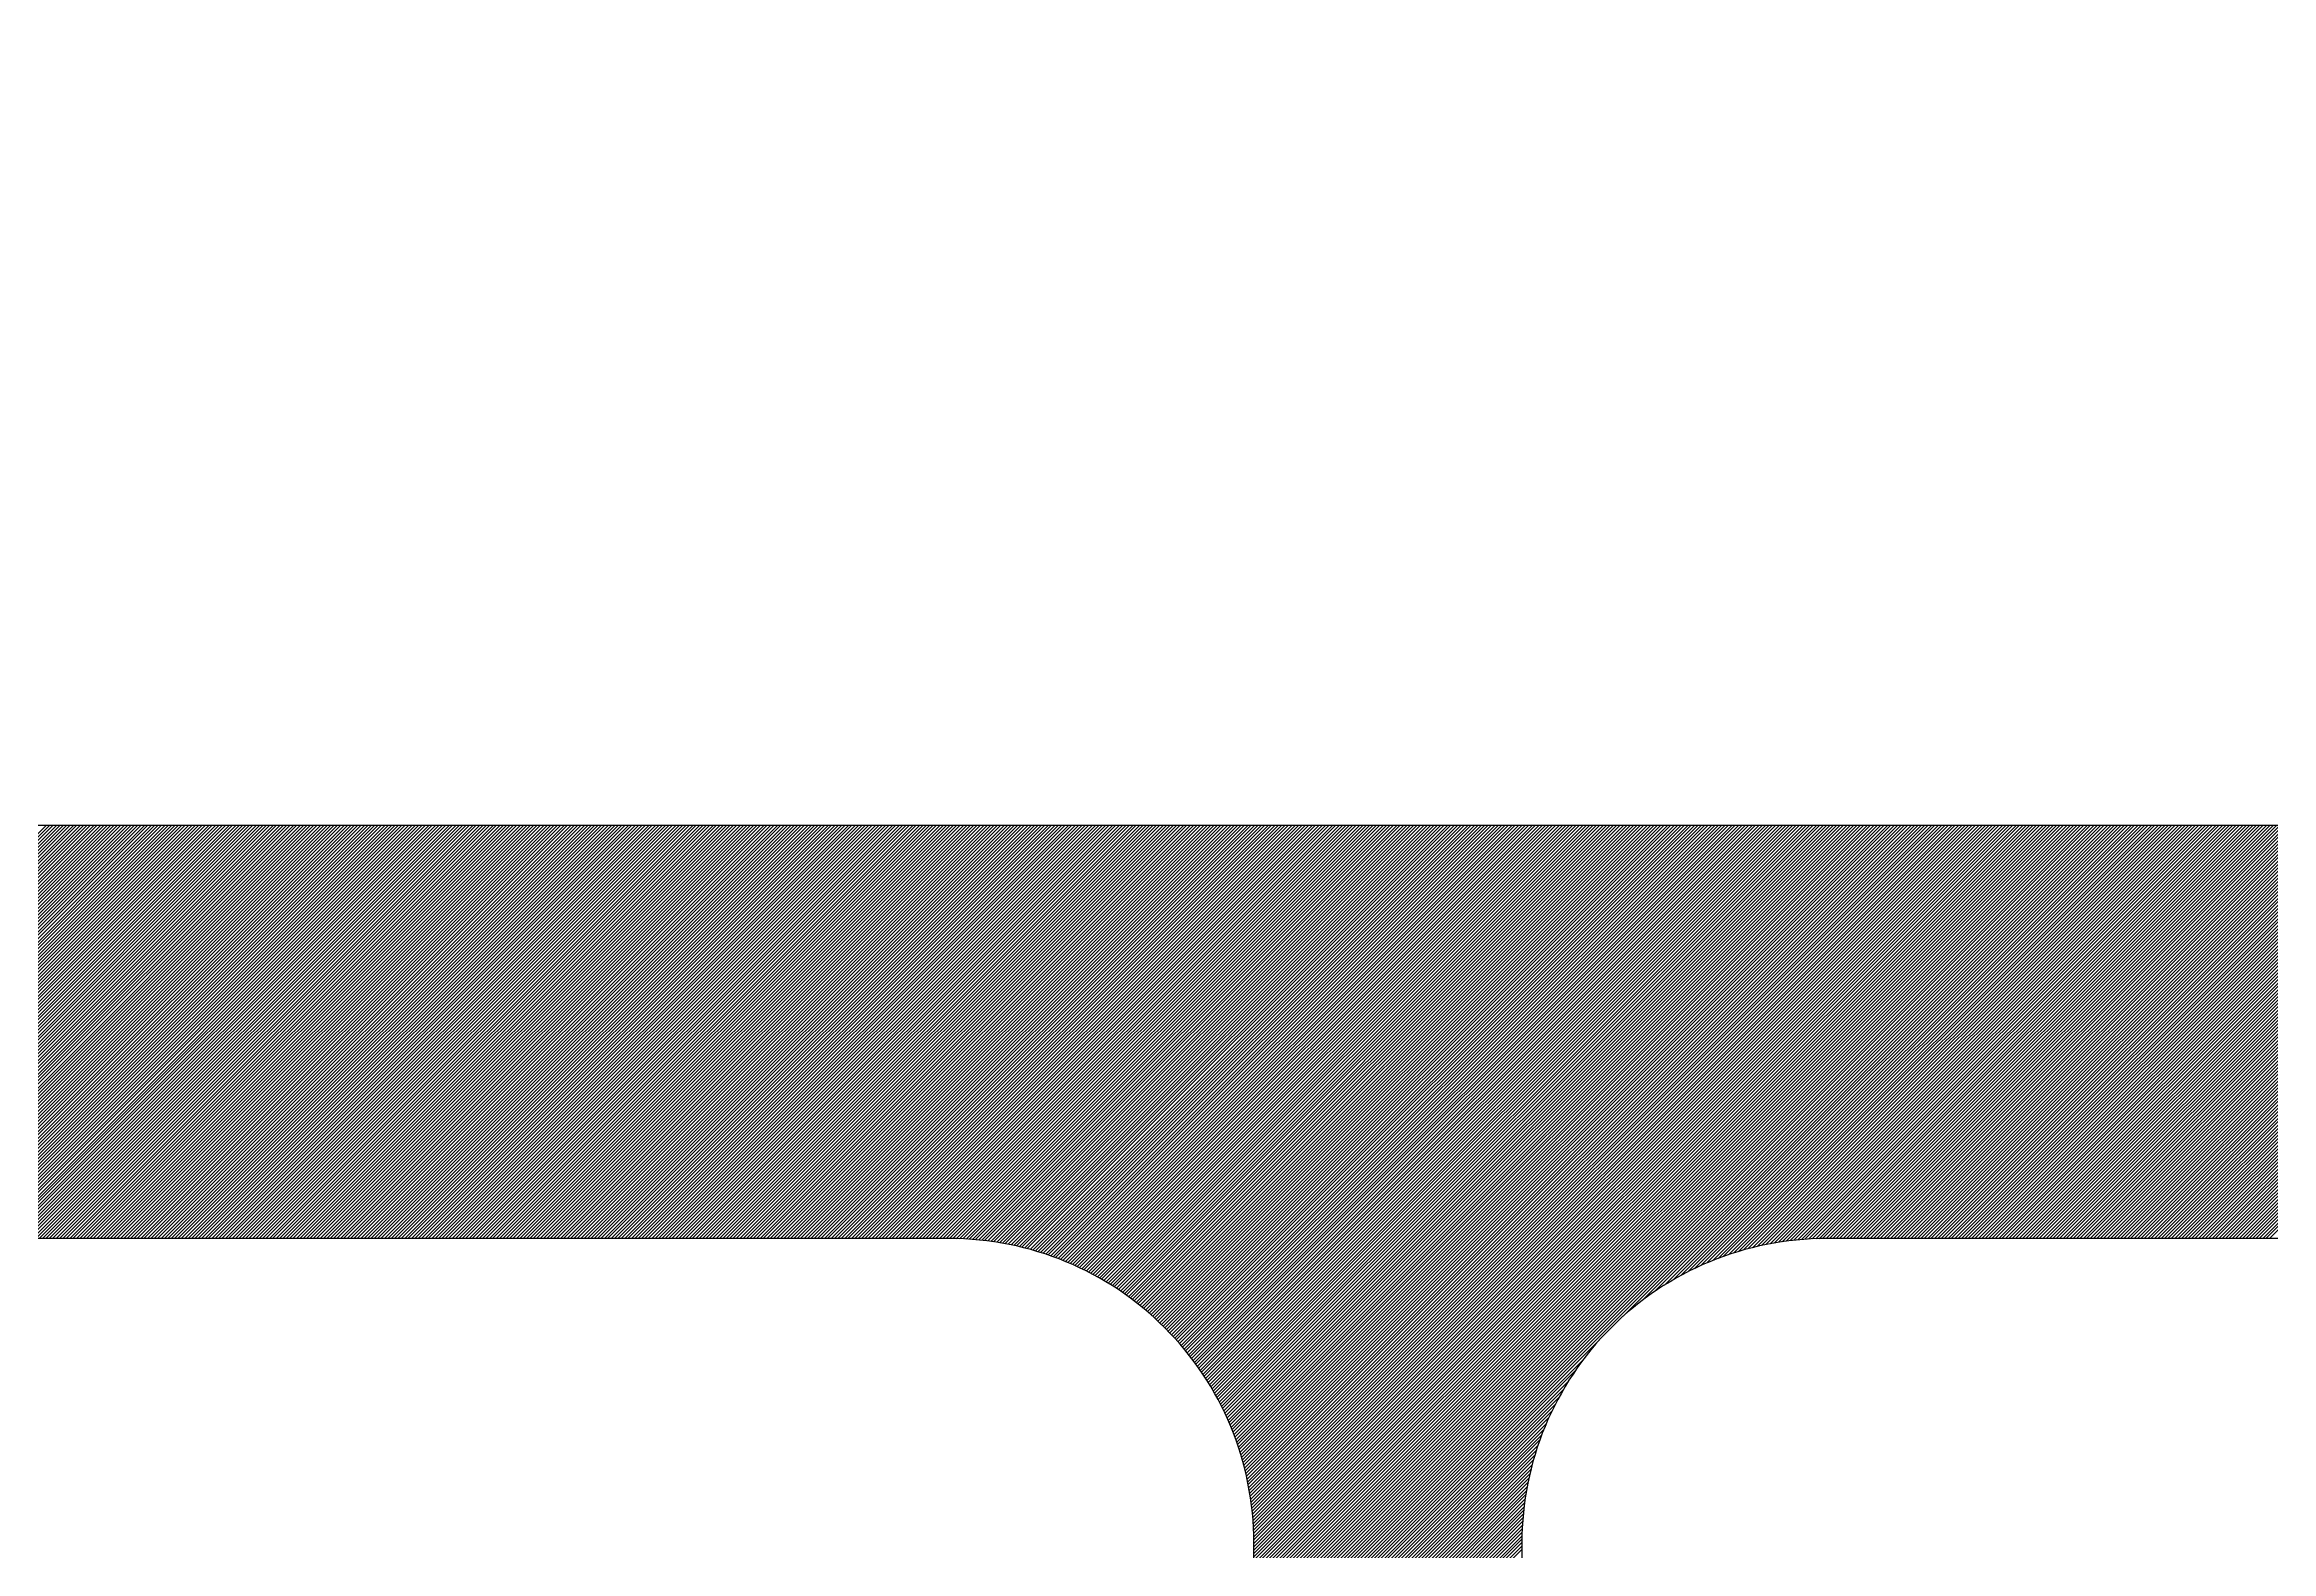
# Model space of a CAD drawing. Extents: x 7 to 3068, y 44 to 931.
# Drawn here: x 239.5 to 355.8, y 734.8 to 813.6 of the extents above; entities that cross this region are included whole.
import ezdxf

# ---------------------------------------------------------------- set-up
doc = ezdxf.new("R2010")
doc.units = 0
doc.layers.get('0').update_dxf_attribs({"linetype": 'CONTINUOUS'})
doc.layers.get('DEFPOINTS').update_dxf_attribs({"linetype": 'CONTINUOUS'})
doc.styles.get("Standard").update_dxf_attribs({"font": 'simplex.shx'})
doc.dimstyles.get("Standard").update_dxf_attribs({"dimtxt": 0.18, "dimasz": 0.18, "dimexe": 0.18, "dimexo": 0.0625, "dimgap": 0.09, "dimtad": 0, "dimtih": 1, "dimtoh": 1, "dimzin": 0, "dimcen": 0.09, "dimazin": 3, "dimtfac": 1, "dimtofl": 0, "dimtmove": 0, "dimatfit": 3})

# ---------------------------------------------------------------- blocks, each defined once
blk = doc.blocks.new('*X50')
at = {"color": 0}
for p, q in [((218.01, 751.19), (239.61, 772.79)), ((218.19, 751.19), (239.79, 772.79)), ((218.36, 751.19), (239.96, 772.79)), ((218.54, 751.19), (240.14, 772.79)), ((218.72, 751.19), (240.32, 772.79)), ((218.9, 751.19), (240.5, 772.79)), ((219.07, 751.19), (240.67, 772.79)), ((219.25, 751.19), (240.85, 772.79)), ((219.43, 751.19), (241.03, 772.79)), ((219.6, 751.19), (241.2, 772.79)), ((219.78, 751.19), (241.38, 772.79)), ((219.96, 751.19), (241.56, 772.79)), ((220.13, 751.19), (241.73, 772.79)), ((220.31, 751.19), (241.91, 772.79)), ((220.49, 751.19), (242.09, 772.79)), ((220.66, 751.19), (242.26, 772.79)), ((220.84, 751.19), (242.44, 772.79)), ((221.02, 751.19), (242.62, 772.79)), ((221.19, 751.19), (242.79, 772.79)), ((221.37, 751.19), (242.97, 772.79)), ((221.55, 751.19), (243.15, 772.79)), ((221.72, 751.19), (243.32, 772.79)), ((221.9, 751.19), (243.5, 772.79)), ((222.08, 751.19), (243.68, 772.79)), ((222.25, 751.19), (243.85, 772.79)), ((222.43, 751.19), (244.03, 772.79)), ((222.61, 751.19), (244.21, 772.79)), ((222.78, 751.19), (244.38, 772.79)), ((222.96, 751.19), (244.56, 772.79)), ((223.14, 751.19), (244.74, 772.79)), ((223.31, 751.19), (244.91, 772.79)), ((223.49, 751.19), (245.09, 772.79)), ((223.67, 751.19), (245.27, 772.79)), ((223.84, 751.19), (245.44, 772.79)), ((224.02, 751.19), (245.62, 772.79)), ((224.2, 751.19), (245.8, 772.79)), ((224.38, 751.19), (245.98, 772.79)), ((224.55, 751.19), (246.15, 772.79)), ((224.73, 751.19), (246.33, 772.79)), ((224.91, 751.19), (246.51, 772.79)), ((225.08, 751.19), (246.68, 772.79)), ((225.26, 751.19), (246.86, 772.79)), ((225.44, 751.19), (247.04, 772.79)), ((225.61, 751.19), (247.21, 772.79)), ((225.79, 751.19), (247.39, 772.79)), ((225.97, 751.19), (247.57, 772.79)), ((226.14, 751.19), (247.74, 772.79)), ((226.32, 751.19), (247.92, 772.79)), ((226.5, 751.19), (248.1, 772.79)), ((226.67, 751.19), (248.27, 772.79)), ((226.85, 751.19), (248.45, 772.79)), ((227.03, 751.19), (248.63, 772.79)), ((227.2, 751.19), (248.8, 772.79)), ((227.38, 751.19), (248.98, 772.79)), ((227.56, 751.19), (249.16, 772.79)), ((227.73, 751.19), (249.33, 772.79)), ((227.91, 751.19), (249.51, 772.79)), ((228.09, 751.19), (249.69, 772.79)), ((228.26, 751.19), (249.86, 772.79)), ((228.44, 751.19), (250.04, 772.79)), ((228.62, 751.19), (250.22, 772.79)), ((228.79, 751.19), (250.39, 772.79)), ((228.97, 751.19), (250.57, 772.79)), ((229.15, 751.19), (250.75, 772.79)), ((229.32, 751.19), (250.92, 772.79)), ((229.5, 751.19), (251.1, 772.79)), ((229.68, 751.19), (251.28, 772.79)), ((229.86, 751.19), (251.46, 772.79)), ((230.03, 751.19), (251.63, 772.79)), ((230.21, 751.19), (251.81, 772.79)), ((230.39, 751.19), (251.99, 772.79)), ((230.56, 751.19), (252.16, 772.79)), ((230.74, 751.19), (252.34, 772.79)), ((230.92, 751.19), (252.52, 772.79)), ((231.09, 751.19), (252.69, 772.79)), ((231.27, 751.19), (252.87, 772.79)), ((231.45, 751.19), (253.05, 772.79)), ((231.62, 751.19), (253.22, 772.79)), ((231.8, 751.19), (253.4, 772.79)), ((231.98, 751.19), (253.58, 772.79)), ((232.15, 751.19), (253.75, 772.79)), ((232.33, 751.19), (253.93, 772.79)), ((232.51, 751.19), (254.11, 772.79)), ((232.68, 751.19), (254.28, 772.79)), ((232.86, 751.19), (254.46, 772.79)), ((233.04, 751.19), (254.64, 772.79)), ((233.21, 751.19), (254.81, 772.79)), ((233.39, 751.19), (254.99, 772.79)), ((233.57, 751.19), (255.17, 772.79)), ((233.74, 751.19), (255.34, 772.79)), ((233.92, 751.19), (255.52, 772.79)), ((234.1, 751.19), (255.7, 772.79)), ((234.27, 751.19), (255.87, 772.79)), ((234.45, 751.19), (256.05, 772.79)), ((234.63, 751.19), (256.23, 772.79)), ((234.81, 751.19), (256.41, 772.79)), ((234.98, 751.19), (256.58, 772.79)), ((235.16, 751.19), (256.76, 772.79)), ((235.34, 751.19), (256.94, 772.79)), ((235.51, 751.19), (257.11, 772.79)), ((235.69, 751.19), (257.29, 772.79)), ((235.87, 751.19), (257.47, 772.79)), ((236.04, 751.19), (257.64, 772.79)), ((236.22, 751.19), (257.82, 772.79)), ((236.4, 751.19), (258, 772.79)), ((236.57, 751.19), (258.17, 772.79)), ((236.75, 751.19), (258.35, 772.79)), ((236.93, 751.19), (258.53, 772.79)), ((237.1, 751.19), (258.7, 772.79)), ((237.28, 751.19), (258.88, 772.79)), ((237.46, 751.19), (259.06, 772.79)), ((237.63, 751.19), (259.23, 772.79)), ((237.81, 751.19), (259.41, 772.79)), ((237.99, 751.19), (259.59, 772.79)), ((238.16, 751.19), (259.76, 772.79)), ((238.34, 751.19), (259.94, 772.79)), ((238.52, 751.19), (260.12, 772.79)), ((238.69, 751.19), (260.29, 772.79)), ((238.87, 751.19), (260.47, 772.79)), ((239.05, 751.19), (260.65, 772.79)), ((239.22, 751.19), (260.82, 772.79)), ((239.4, 751.19), (261, 772.79)), ((239.58, 751.19), (261.18, 772.79)), ((239.75, 751.19), (261.35, 772.79)), ((239.93, 751.19), (261.53, 772.79)), ((240.11, 751.19), (261.71, 772.79)), ((240.29, 751.19), (261.89, 772.79)), ((240.46, 751.19), (262.06, 772.79)), ((240.64, 751.19), (262.24, 772.79)), ((240.82, 751.19), (262.42, 772.79)), ((240.99, 751.19), (262.59, 772.79)), ((241.17, 751.19), (262.77, 772.79)), ((241.35, 751.19), (262.95, 772.79)), ((241.52, 751.19), (263.12, 772.79)), ((241.7, 751.19), (263.3, 772.79)), ((241.88, 751.19), (263.48, 772.79)), ((242.05, 751.19), (263.65, 772.79)), ((242.23, 751.19), (263.83, 772.79)), ((242.41, 751.19), (264.01, 772.79)), ((242.58, 751.19), (264.18, 772.79)), ((242.76, 751.19), (264.36, 772.79)), ((242.94, 751.19), (264.54, 772.79)), ((243.11, 751.19), (264.71, 772.79)), ((243.29, 751.19), (264.89, 772.79)), ((243.47, 751.19), (265.07, 772.79)), ((243.64, 751.19), (265.24, 772.79)), ((243.82, 751.19), (265.42, 772.79)), ((244, 751.19), (265.6, 772.79)), ((244.17, 751.19), (265.77, 772.79)), ((244.35, 751.19), (265.95, 772.79)), ((244.53, 751.19), (266.13, 772.79)), ((244.7, 751.19), (266.3, 772.79)), ((244.88, 751.19), (266.48, 772.79)), ((245.06, 751.19), (266.66, 772.79)), ((245.23, 751.19), (266.83, 772.79)), ((245.41, 751.19), (267.01, 772.79)), ((245.59, 751.19), (267.19, 772.79)), ((245.77, 751.19), (267.37, 772.79)), ((245.94, 751.19), (267.54, 772.79)), ((246.12, 751.19), (267.72, 772.79)), ((246.3, 751.19), (267.9, 772.79)), ((246.47, 751.19), (268.07, 772.79)), ((246.65, 751.19), (268.25, 772.79)), ((246.83, 751.19), (268.43, 772.79)), ((247, 751.19), (268.6, 772.79)), ((247.18, 751.19), (268.78, 772.79)), ((247.36, 751.19), (268.96, 772.79)), ((247.53, 751.19), (269.13, 772.79)), ((247.71, 751.19), (269.31, 772.79)), ((247.89, 751.19), (269.49, 772.79)), ((248.06, 751.19), (269.66, 772.79)), ((248.24, 751.19), (269.84, 772.79)), ((248.42, 751.19), (270.02, 772.79)), ((248.59, 751.19), (270.19, 772.79)), ((248.77, 751.19), (270.37, 772.79)), ((248.95, 751.19), (270.55, 772.79)), ((249.12, 751.19), (270.72, 772.79)), ((249.3, 751.19), (270.9, 772.79)), ((249.48, 751.19), (271.08, 772.79)), ((249.65, 751.19), (271.25, 772.79)), ((249.83, 751.19), (271.43, 772.79)), ((250.01, 751.19), (271.61, 772.79)), ((250.18, 751.19), (271.78, 772.79)), ((250.36, 751.19), (271.96, 772.79)), ((250.54, 751.19), (272.14, 772.79)), ((250.71, 751.19), (272.31, 772.79)), ((250.89, 751.19), (272.49, 772.79)), ((251.07, 751.19), (272.67, 772.79)), ((251.25, 751.19), (272.85, 772.79)), ((251.42, 751.19), (273.02, 772.79)), ((251.6, 751.19), (273.2, 772.79)), ((251.78, 751.19), (273.38, 772.79)), ((251.95, 751.19), (273.55, 772.79)), ((252.13, 751.19), (273.73, 772.79)), ((252.31, 751.19), (273.91, 772.79)), ((252.48, 751.19), (274.08, 772.79)), ((252.66, 751.19), (274.26, 772.79)), ((252.84, 751.19), (274.44, 772.79)), ((253.01, 751.19), (274.61, 772.79)), ((253.19, 751.19), (274.79, 772.79)), ((253.37, 751.19), (274.97, 772.79)), ((253.54, 751.19), (275.14, 772.79)), ((253.72, 751.19), (275.32, 772.79)), ((253.9, 751.19), (275.5, 772.79)), ((254.07, 751.19), (275.67, 772.79)), ((254.25, 751.19), (275.85, 772.79)), ((254.43, 751.19), (276.03, 772.79)), ((254.6, 751.19), (276.2, 772.79)), ((254.78, 751.19), (276.38, 772.79)), ((254.96, 751.19), (276.56, 772.79)), ((255.13, 751.19), (276.73, 772.79)), ((255.31, 751.19), (276.91, 772.79)), ((255.49, 751.19), (277.09, 772.79)), ((255.66, 751.19), (277.26, 772.79)), ((255.84, 751.19), (277.44, 772.79)), ((256.02, 751.19), (277.62, 772.79)), ((256.2, 751.19), (277.8, 772.79)), ((256.37, 751.19), (277.97, 772.79)), ((256.55, 751.19), (278.15, 772.79)), ((256.73, 751.19), (278.33, 772.79)), ((256.9, 751.19), (278.5, 772.79)), ((257.08, 751.19), (278.68, 772.79)), ((257.26, 751.19), (278.86, 772.79)), ((257.43, 751.19), (279.03, 772.79)), ((257.61, 751.19), (279.21, 772.79)), ((257.79, 751.19), (279.39, 772.79)), ((257.96, 751.19), (279.56, 772.79)), ((258.14, 751.19), (279.74, 772.79)), ((258.32, 751.19), (279.92, 772.79)), ((258.49, 751.19), (280.09, 772.79)), ((258.67, 751.19), (280.27, 772.79)), ((258.85, 751.19), (280.45, 772.79)), ((259.02, 751.19), (280.62, 772.79)), ((259.2, 751.19), (280.8, 772.79)), ((259.38, 751.19), (280.98, 772.79)), ((259.55, 751.19), (281.15, 772.79)), ((259.73, 751.19), (281.33, 772.79)), ((259.91, 751.19), (281.51, 772.79)), ((260.08, 751.19), (281.68, 772.79)), ((260.26, 751.19), (281.86, 772.79)), ((260.44, 751.19), (282.04, 772.79)), ((260.61, 751.19), (282.21, 772.79)), ((260.79, 751.19), (282.39, 772.79)), ((260.97, 751.19), (282.57, 772.79)), ((261.14, 751.19), (282.74, 772.79)), ((261.32, 751.19), (282.92, 772.79)), ((261.5, 751.19), (283.1, 772.79)), ((261.68, 751.19), (283.28, 772.79)), ((261.85, 751.19), (283.45, 772.79)), ((262.03, 751.19), (283.63, 772.79)), ((262.21, 751.19), (283.81, 772.79)), ((262.38, 751.19), (283.98, 772.79)), ((262.56, 751.19), (284.16, 772.79)), ((262.74, 751.19), (284.34, 772.79)), ((262.91, 751.19), (284.51, 772.79)), ((263.09, 751.19), (284.69, 772.79)), ((263.27, 751.19), (284.87, 772.79)), ((263.44, 751.19), (285.04, 772.79)), ((263.62, 751.19), (285.22, 772.79)), ((263.8, 751.19), (285.4, 772.79)), ((263.97, 751.19), (285.57, 772.79)), ((264.15, 751.19), (285.75, 772.79)), ((264.33, 751.19), (285.93, 772.79)), ((264.5, 751.19), (286.1, 772.79)), ((264.68, 751.19), (286.28, 772.79)), ((264.86, 751.19), (286.46, 772.79)), ((265.03, 751.19), (286.63, 772.79)), ((265.21, 751.19), (286.81, 772.79)), ((265.39, 751.19), (286.99, 772.79)), ((265.56, 751.19), (287.16, 772.79)), ((265.74, 751.19), (287.34, 772.79)), ((265.92, 751.19), (287.52, 772.79)), ((266.09, 751.19), (287.69, 772.79)), ((266.27, 751.19), (287.87, 772.79)), ((266.45, 751.19), (288.05, 772.79)), ((266.62, 751.19), (288.22, 772.79)), ((266.8, 751.19), (288.4, 772.79)), ((266.98, 751.19), (288.58, 772.79)), ((267.16, 751.19), (288.76, 772.79)), ((267.33, 751.19), (288.93, 772.79)), ((267.51, 751.19), (289.11, 772.79)), ((267.69, 751.19), (289.29, 772.79)), ((267.86, 751.19), (289.46, 772.79)), ((268.04, 751.19), (289.64, 772.79)), ((268.22, 751.19), (289.82, 772.79)), ((268.39, 751.19), (289.99, 772.79)), ((268.57, 751.19), (290.17, 772.79)), ((268.75, 751.19), (290.35, 772.79)), ((268.92, 751.19), (290.52, 772.79)), ((269.1, 751.19), (290.7, 772.79)), ((269.28, 751.19), (290.88, 772.79)), ((269.45, 751.19), (291.05, 772.79)), ((269.63, 751.19), (291.23, 772.79)), ((269.81, 751.19), (291.41, 772.79)), ((269.98, 751.19), (291.58, 772.79)), ((270.16, 751.19), (291.76, 772.79)), ((270.34, 751.19), (291.94, 772.79)), ((270.51, 751.19), (292.11, 772.79)), ((270.69, 751.19), (292.29, 772.79)), ((270.87, 751.19), (292.47, 772.79)), ((271.04, 751.19), (292.64, 772.79)), ((271.22, 751.19), (292.82, 772.79)), ((271.4, 751.19), (293, 772.79)), ((271.57, 751.19), (293.17, 772.79)), ((271.75, 751.19), (293.35, 772.79)), ((271.93, 751.19), (293.53, 772.79)), ((272.1, 751.19), (293.7, 772.79)), ((272.28, 751.19), (293.88, 772.79)), ((272.46, 751.19), (294.06, 772.79)), ((272.64, 751.19), (294.24, 772.79)), ((272.81, 751.19), (294.41, 772.79)), ((272.99, 751.19), (294.59, 772.79)), ((273.17, 751.19), (294.77, 772.79)), ((273.34, 751.19), (294.94, 772.79)), ((273.52, 751.19), (295.12, 772.79)), ((273.7, 751.19), (295.3, 772.79)), ((273.87, 751.19), (295.47, 772.79)), ((274.05, 751.19), (295.65, 772.79)), ((274.23, 751.19), (295.83, 772.79)), ((274.4, 751.19), (296, 772.79)), ((274.58, 751.19), (296.18, 772.79)), ((274.76, 751.19), (296.36, 772.79)), ((274.93, 751.19), (296.53, 772.79)), ((275.11, 751.19), (296.71, 772.79)), ((275.29, 751.19), (296.89, 772.79)), ((275.46, 751.19), (297.06, 772.79)), ((275.64, 751.19), (297.24, 772.79)), ((275.82, 751.19), (297.42, 772.79)), ((275.99, 751.19), (297.59, 772.79)), ((276.17, 751.19), (297.77, 772.79)), ((276.35, 751.19), (297.95, 772.79)), ((276.52, 751.19), (298.12, 772.79)), ((276.7, 751.19), (298.3, 772.79)), ((276.88, 751.19), (298.48, 772.79)), ((277.05, 751.19), (298.65, 772.79)), ((277.23, 751.19), (298.83, 772.79)), ((277.41, 751.19), (299.01, 772.79)), ((277.58, 751.19), (299.18, 772.79)), ((277.76, 751.19), (299.36, 772.79)), ((277.94, 751.19), (299.54, 772.79)), ((278.12, 751.19), (299.72, 772.79)), ((278.29, 751.19), (299.89, 772.79)), ((278.47, 751.19), (300.07, 772.79)), ((278.65, 751.19), (300.25, 772.79)), ((278.82, 751.19), (300.42, 772.79)), ((279, 751.19), (300.6, 772.79)), ((279.18, 751.19), (300.78, 772.79)), ((279.35, 751.19), (300.95, 772.79)), ((279.53, 751.19), (301.13, 772.79)), ((279.71, 751.19), (301.31, 772.79)), ((279.88, 751.19), (301.48, 772.79)), ((280.06, 751.19), (301.66, 772.79)), ((280.24, 751.19), (301.84, 772.79)), ((280.41, 751.19), (302.01, 772.79)), ((280.59, 751.19), (302.19, 772.79)), ((280.77, 751.19), (302.37, 772.79)), ((280.94, 751.19), (302.54, 772.79)), ((281.12, 751.19), (302.72, 772.79)), ((281.3, 751.19), (302.9, 772.79)), ((281.47, 751.19), (303.07, 772.79)), ((281.65, 751.19), (303.25, 772.79)), ((281.83, 751.19), (303.43, 772.79)), ((282, 751.19), (303.6, 772.79)), ((282.18, 751.19), (303.78, 772.79)), ((282.36, 751.19), (303.96, 772.79)), ((282.53, 751.19), (304.13, 772.79)), ((282.71, 751.19), (304.31, 772.79)), ((282.89, 751.19), (304.49, 772.79)), ((283.07, 751.19), (304.67, 772.79)), ((283.24, 751.19), (304.84, 772.79)), ((283.42, 751.19), (305.02, 772.79)), ((283.6, 751.19), (305.2, 772.79)), ((283.77, 751.19), (305.37, 772.79)), ((283.95, 751.19), (305.55, 772.79)), ((284.13, 751.19), (305.73, 772.79)), ((284.3, 751.19), (305.9, 772.79)), ((284.48, 751.19), (306.08, 772.79)), ((284.66, 751.19), (306.26, 772.79)), ((284.83, 751.19), (306.43, 772.79)), ((285.01, 751.19), (306.61, 772.79)), ((285.19, 751.19), (306.79, 772.79)), ((285.36, 751.19), (306.96, 772.79)), ((285.54, 751.19), (307.14, 772.79)), ((285.72, 751.19), (307.32, 772.79)), ((285.89, 751.19), (307.49, 772.79)), ((286.07, 751.19), (307.67, 772.79)), ((286.25, 751.19), (307.85, 772.79)), ((286.42, 751.19), (308.02, 772.79)), ((286.6, 751.19), (308.2, 772.79)), ((286.78, 751.19), (308.38, 772.79)), ((286.95, 751.19), (308.55, 772.79)), ((287.13, 751.18), (308.73, 772.79)), ((287.3, 751.18), (308.91, 772.79)), ((287.47, 751.17), (309.08, 772.79)), ((287.64, 751.16), (309.26, 772.79)), ((287.8, 751.15), (309.44, 772.79)), ((287.97, 751.14), (309.61, 772.79)), ((288.13, 751.13), (309.79, 772.79)), ((288.3, 751.12), (309.97, 772.79)), ((288.46, 751.1), (310.15, 772.79)), ((288.61, 751.08), (310.32, 772.79)), ((288.77, 751.06), (310.5, 772.79)), ((288.93, 751.04), (310.68, 772.79)), ((289.08, 751.02), (310.85, 772.79)), ((289.24, 751), (311.03, 772.79)), ((289.39, 750.97), (311.21, 772.79)), ((289.54, 750.95), (311.38, 772.79)), ((289.69, 750.92), (311.56, 772.79)), ((289.84, 750.89), (311.74, 772.79)), ((289.99, 750.86), (311.91, 772.79)), ((290.13, 750.83), (312.09, 772.79)), ((290.28, 750.8), (312.27, 772.79)), ((290.42, 750.76), (312.44, 772.79)), ((290.56, 750.73), (312.62, 772.79)), ((290.7, 750.69), (312.8, 772.79)), ((290.84, 750.66), (312.97, 772.79)), ((290.98, 750.62), (313.15, 772.79)), ((291.12, 750.58), (313.33, 772.79)), ((291.26, 750.54), (313.5, 772.79)), ((291.39, 750.5), (313.68, 772.79)), ((291.53, 750.46), (313.86, 772.79)), ((291.66, 750.42), (314.03, 772.79)), ((291.8, 750.37), (314.21, 772.79)), ((291.93, 750.33), (314.39, 772.79)), ((292.06, 750.28), (314.56, 772.79)), ((292.19, 750.24), (314.74, 772.79)), ((292.32, 750.19), (314.92, 772.79)), ((292.45, 750.14), (315.09, 772.79)), ((292.58, 750.09), (315.27, 772.79)), ((292.7, 750.04), (315.45, 772.79)), ((292.83, 749.99), (315.63, 772.79)), ((292.95, 749.94), (315.8, 772.79)), ((293.08, 749.89), (315.98, 772.79)), ((293.2, 749.83), (316.16, 772.79)), ((293.32, 749.78), (316.33, 772.79)), ((293.44, 749.72), (316.51, 772.79)), ((293.56, 749.67), (316.69, 772.79)), ((293.68, 749.61), (316.86, 772.79)), ((293.8, 749.55), (317.04, 772.79)), ((293.92, 749.49), (317.22, 772.79)), ((294.04, 749.43), (317.39, 772.79)), ((294.15, 749.37), (317.57, 772.79)), ((294.27, 749.31), (317.75, 772.79)), ((294.38, 749.25), (317.92, 772.79)), ((294.5, 749.19), (318.1, 772.79)), ((294.61, 749.12), (318.28, 772.79)), ((294.72, 749.06), (318.45, 772.79)), ((294.84, 748.99), (318.63, 772.79)), ((294.95, 748.93), (318.81, 772.79)), ((295.06, 748.86), (318.98, 772.79)), ((295.17, 748.79), (319.16, 772.79)), ((295.27, 748.72), (319.34, 772.79)), ((295.38, 748.66), (319.51, 772.79)), ((295.49, 748.59), (319.69, 772.79)), ((295.6, 748.52), (319.87, 772.79)), ((295.7, 748.44), (320.04, 772.79)), ((295.81, 748.37), (320.22, 772.79)), ((295.91, 748.3), (320.4, 772.79)), ((296.01, 748.23), (320.57, 772.79)), ((296.12, 748.15), (320.75, 772.79)), ((296.22, 748.08), (320.93, 772.79)), ((296.32, 748), (321.11, 772.79)), ((296.42, 747.93), (321.28, 772.79)), ((296.52, 747.85), (321.46, 772.79)), ((296.62, 747.77), (321.64, 772.79)), ((296.72, 747.69), (321.81, 772.79)), ((296.82, 747.61), (321.99, 772.79)), ((296.91, 747.54), (322.17, 772.79)), ((297.01, 747.45), (322.34, 772.79)), ((297.11, 747.37), (322.52, 772.79)), ((297.2, 747.29), (322.7, 772.79)), ((297.29, 747.21), (322.87, 772.79)), ((297.39, 747.13), (323.05, 772.79)), ((297.48, 747.04), (323.23, 772.79)), ((297.57, 746.96), (323.4, 772.79)), ((297.66, 746.87), (323.58, 772.79)), ((297.76, 746.79), (323.76, 772.79)), ((297.85, 746.7), (323.93, 772.79)), ((297.93, 746.61), (324.11, 772.79)), ((298.02, 746.52), (324.29, 772.79)), ((298.11, 746.44), (324.46, 772.79)), ((298.2, 746.35), (324.64, 772.79)), ((298.29, 746.26), (324.82, 772.79)), ((298.37, 746.16), (324.99, 772.79)), ((298.46, 746.07), (325.17, 772.79)), ((298.54, 745.98), (325.35, 772.79)), ((298.62, 745.89), (325.52, 772.79)), ((298.71, 745.79), (325.7, 772.79)), ((298.79, 745.7), (325.88, 772.79)), ((298.87, 745.6), (326.06, 772.79)), ((298.95, 745.51), (326.23, 772.79)), ((299.03, 745.41), (326.41, 772.79)), ((299.11, 745.32), (326.59, 772.79)), ((299.19, 745.22), (326.76, 772.79)), ((299.27, 745.12), (326.94, 772.79)), ((299.35, 745.02), (327.12, 772.79)), ((299.42, 744.92), (327.29, 772.79)), ((299.5, 744.82), (327.47, 772.79)), ((299.58, 744.72), (327.65, 772.79)), ((299.65, 744.62), (327.82, 772.79)), ((299.72, 744.51), (328, 772.79)), ((299.8, 744.41), (328.18, 772.79)), ((299.87, 744.3), (328.35, 772.79)), ((299.94, 744.2), (328.53, 772.79)), ((300.01, 744.09), (328.71, 772.79)), ((300.08, 743.99), (328.88, 772.79)), ((300.15, 743.88), (329.06, 772.79)), ((300.22, 743.77), (329.24, 772.79)), ((300.29, 743.66), (329.41, 772.79)), ((300.36, 743.55), (329.59, 772.79)), ((300.42, 743.44), (329.77, 772.79)), ((300.49, 743.33), (329.94, 772.79)), ((300.55, 743.22), (330.12, 772.79)), ((300.62, 743.11), (330.3, 772.79)), ((300.68, 742.99), (330.47, 772.79)), ((300.74, 742.88), (330.65, 772.79)), ((300.81, 742.77), (330.83, 772.79)), ((300.87, 742.65), (331, 772.79)), ((300.93, 742.53), (331.18, 772.79)), ((300.99, 742.42), (331.36, 772.79)), ((301.04, 742.3), (331.54, 772.79)), ((301.1, 742.18), (331.71, 772.79)), ((301.16, 742.06), (331.89, 772.79)), ((301.22, 741.94), (332.07, 772.79)), ((301.27, 741.82), (332.24, 772.79)), ((301.33, 741.69), (332.42, 772.79)), ((301.38, 741.57), (332.6, 772.79)), ((301.43, 741.45), (332.77, 772.79)), ((301.48, 741.32), (332.95, 772.79)), ((301.53, 741.2), (333.13, 772.79)), ((301.58, 741.07), (333.3, 772.79)), ((301.63, 740.94), (333.48, 772.79)), ((301.68, 740.81), (333.66, 772.79)), ((301.73, 740.68), (333.83, 772.79)), ((301.78, 740.55), (334.01, 772.79)), ((301.82, 740.42), (334.19, 772.79)), ((301.87, 740.29), (334.36, 772.79)), ((301.91, 740.16), (334.54, 772.79)), ((301.95, 740.02), (334.72, 772.79)), ((301.99, 739.89), (334.89, 772.79)), ((302.03, 739.75), (335.07, 772.79)), ((302.07, 739.61), (335.25, 772.79)), ((302.11, 739.48), (335.42, 772.79)), ((302.15, 739.34), (335.6, 772.79)), ((302.19, 739.2), (335.78, 772.79)), ((302.22, 739.05), (335.95, 772.79)), ((302.25, 738.91), (336.13, 772.79)), ((302.29, 738.77), (336.31, 772.79)), ((302.32, 738.62), (336.48, 772.79)), ((302.35, 738.48), (336.66, 772.79)), ((302.38, 738.33), (336.84, 772.79)), ((302.41, 738.18), (337.02, 772.79)), ((302.43, 738.03), (337.19, 772.79)), ((302.46, 737.88), (337.37, 772.79)), ((302.48, 737.73), (337.55, 772.79)), ((302.51, 737.57), (337.72, 772.79)), ((302.53, 737.42), (337.9, 772.79)), ((302.55, 737.26), (338.08, 772.79)), ((302.57, 737.1), (338.25, 772.79)), ((302.59, 736.95), (338.43, 772.79)), ((302.6, 736.78), (338.61, 772.79)), ((302.62, 736.62), (338.78, 772.79)), ((302.63, 736.46), (338.96, 772.79)), ((302.64, 736.29), (339.14, 772.79)), ((302.65, 736.13), (339.31, 772.79)), ((302.66, 735.96), (339.49, 772.79)), ((302.67, 728.02), (347.45, 772.79)), ((302.67, 728.19), (347.27, 772.79)), ((302.67, 728.37), (347.09, 772.79)), ((302.67, 728.55), (346.91, 772.79)), ((302.67, 728.72), (346.74, 772.79)), ((302.67, 728.9), (346.56, 772.79)), ((302.67, 729.08), (346.38, 772.79)), ((302.67, 729.25), (346.21, 772.79)), ((302.67, 729.43), (346.03, 772.79)), ((302.67, 729.61), (345.85, 772.79)), ((302.67, 729.78), (345.68, 772.79)), ((302.67, 729.96), (345.5, 772.79)), ((302.67, 730.14), (345.32, 772.79)), ((302.67, 730.31), (345.15, 772.79)), ((302.67, 730.49), (344.97, 772.79)), ((302.67, 730.67), (344.79, 772.79)), ((302.67, 730.84), (344.62, 772.79)), ((302.67, 731.02), (344.44, 772.79)), ((302.67, 731.2), (344.26, 772.79)), ((302.67, 731.38), (344.09, 772.79)), ((302.67, 731.55), (343.91, 772.79)), ((302.67, 731.73), (343.73, 772.79)), ((302.67, 731.91), (343.56, 772.79)), ((302.67, 732.08), (343.38, 772.79)), ((302.67, 732.26), (343.2, 772.79)), ((302.67, 732.44), (343.03, 772.79)), ((302.67, 732.61), (342.85, 772.79)), ((302.67, 732.79), (342.67, 772.79)), ((302.67, 732.97), (342.5, 772.79)), ((302.67, 733.14), (342.32, 772.79)), ((302.67, 733.32), (342.14, 772.79)), ((302.67, 733.5), (341.96, 772.79)), ((302.67, 733.67), (341.79, 772.79)), ((302.67, 733.85), (341.61, 772.79)), ((302.67, 734.03), (341.43, 772.79)), ((302.67, 734.2), (341.26, 772.79)), ((302.67, 734.38), (341.08, 772.79)), ((302.67, 734.56), (340.9, 772.79)), ((302.67, 734.73), (340.73, 772.79)), ((302.67, 734.91), (340.55, 772.79)), ((302.67, 735.09), (340.37, 772.79)), ((302.67, 735.26), (340.2, 772.79)), ((302.67, 735.44), (340.02, 772.79)), ((302.67, 735.61), (339.84, 772.79)), ((302.67, 735.79), (339.67, 772.79)), ((321.97, 747.14), (347.62, 772.79)), ((322.97, 747.96), (347.8, 772.79)), ((323.6, 748.42), (347.98, 772.79)), ((324.12, 748.75), (348.15, 772.79)), ((324.56, 749.02), (348.33, 772.79)), ((324.97, 749.25), (348.51, 772.79)), ((325.34, 749.45), (348.68, 772.79)), ((325.69, 749.62), (348.86, 772.79)), ((326.02, 749.78), (349.04, 772.79)), ((326.34, 749.92), (349.21, 772.79)), ((326.64, 750.04), (349.39, 772.79)), ((326.93, 750.15), (349.57, 772.79)), ((327.21, 750.26), (349.74, 772.79)), ((327.48, 750.35), (349.92, 772.79)), ((327.75, 750.44), (350.1, 772.79)), ((328, 750.52), (350.27, 772.79)), ((328.25, 750.59), (350.45, 772.79)), ((328.5, 750.66), (350.63, 772.79)), ((328.73, 750.72), (350.8, 772.79)), ((328.97, 750.77), (350.98, 772.79)), ((329.19, 750.82), (351.16, 772.79)), ((329.42, 750.87), (351.33, 772.79)), ((329.64, 750.91), (351.51, 772.79)), ((329.85, 750.95), (351.69, 772.79)), ((330.07, 750.99), (351.86, 772.79)), ((330.27, 751.02), (352.04, 772.79)), ((330.48, 751.05), (352.22, 772.79)), ((330.68, 751.08), (352.39, 772.79)), ((330.88, 751.1), (352.57, 772.79)), ((331.08, 751.12), (352.75, 772.79)), ((331.27, 751.13), (352.93, 772.79)), ((331.46, 751.15), (353.1, 772.79)), ((331.65, 751.16), (353.28, 772.79)), ((331.84, 751.17), (353.46, 772.79)), ((332.02, 751.18), (353.63, 772.79)), ((332.2, 751.18), (353.81, 772.79)), ((332.38, 751.19), (353.99, 772.79)), ((332.56, 751.19), (354.16, 772.79)), ((332.74, 751.19), (354.34, 772.79)), ((332.92, 751.19), (354.52, 772.79)), ((333.09, 751.19), (354.69, 772.79)), ((333.27, 751.19), (354.87, 772.79)), ((333.45, 751.19), (355.05, 772.79)), ((333.62, 751.19), (355.22, 772.79)), ((333.8, 751.19), (355.4, 772.79)), ((333.98, 751.19), (355.58, 772.79)), ((334.15, 751.19), (355.75, 772.79)), ((334.33, 751.19), (355.93, 772.79)), ((334.51, 751.19), (356.11, 772.79)), ((334.68, 751.19), (356.28, 772.79)), ((334.86, 751.19), (356.46, 772.79)), ((335.04, 751.19), (356.64, 772.79)), ((335.21, 751.19), (356.81, 772.79)), ((335.39, 751.19), (356.99, 772.79)), ((335.57, 751.19), (357.17, 772.79)), ((335.74, 751.19), (357.34, 772.79)), ((335.92, 751.19), (357.52, 772.79)), ((336.1, 751.19), (357.7, 772.79)), ((336.27, 751.19), (357.87, 772.79)), ((336.45, 751.19), (358.05, 772.79)), ((336.63, 751.19), (358.23, 772.79)), ((336.81, 751.19), (358.41, 772.79)), ((336.98, 751.19), (358.58, 772.79)), ((337.16, 751.19), (358.76, 772.79)), ((337.34, 751.19), (358.94, 772.79)), ((337.51, 751.19), (359.11, 772.79)), ((337.69, 751.19), (359.29, 772.79)), ((337.87, 751.19), (359.47, 772.79)), ((338.04, 751.19), (359.64, 772.79)), ((338.22, 751.19), (359.82, 772.79)), ((338.4, 751.19), (360, 772.79)), ((338.57, 751.19), (360.17, 772.79)), ((338.75, 751.19), (360.35, 772.79)), ((338.93, 751.19), (360.53, 772.79)), ((339.1, 751.19), (360.7, 772.79)), ((339.28, 751.19), (360.88, 772.79)), ((339.46, 751.19), (361.06, 772.79)), ((339.63, 751.19), (361.23, 772.79)), ((339.81, 751.19), (361.41, 772.79)), ((339.99, 751.19), (361.59, 772.79)), ((340.16, 751.19), (361.76, 772.79)), ((340.34, 751.19), (361.94, 772.79)), ((340.52, 751.19), (362.12, 772.79)), ((340.69, 751.19), (362.29, 772.79)), ((340.87, 751.19), (362.47, 772.79)), ((341.05, 751.19), (362.65, 772.79)), ((341.22, 751.19), (362.82, 772.79)), ((341.4, 751.19), (363, 772.79)), ((341.58, 751.19), (363.18, 772.79)), ((341.75, 751.19), (363.35, 772.79)), ((341.93, 751.19), (363.53, 772.79)), ((342.11, 751.19), (363.71, 772.79)), ((342.29, 751.19), (363.89, 772.79)), ((342.46, 751.19), (364.06, 772.79)), ((342.64, 751.19), (364.24, 772.79)), ((342.82, 751.19), (364.42, 772.79)), ((342.99, 751.19), (364.59, 772.79)), ((343.17, 751.19), (364.77, 772.79)), ((343.35, 751.19), (364.95, 772.79)), ((343.52, 751.19), (365.12, 772.79)), ((343.7, 751.19), (365.3, 772.79)), ((343.88, 751.19), (365.48, 772.79)), ((344.05, 751.19), (365.65, 772.79)), ((344.23, 751.19), (365.83, 772.79)), ((344.41, 751.19), (366.01, 772.79)), ((344.58, 751.19), (366.18, 772.79)), ((344.76, 751.19), (366.36, 772.79)), ((344.94, 751.19), (366.54, 772.79)), ((345.11, 751.19), (366.71, 772.79)), ((345.29, 751.19), (366.89, 772.79)), ((345.47, 751.19), (367.07, 772.79)), ((345.64, 751.19), (367.24, 772.79)), ((345.82, 751.19), (367.42, 772.79)), ((346, 751.19), (367.6, 772.79)), ((346.17, 751.19), (367.77, 772.79)), ((346.35, 751.19), (367.95, 772.79)), ((346.53, 751.19), (368.13, 772.79)), ((346.7, 751.19), (368.3, 772.79)), ((346.88, 751.19), (368.48, 772.79)), ((347.06, 751.19), (368.66, 772.79)), ((347.24, 751.19), (368.84, 772.79)), ((347.41, 751.19), (369.01, 772.79)), ((347.59, 751.19), (369.19, 772.79)), ((347.77, 751.19), (369.37, 772.79)), ((347.94, 751.19), (369.54, 772.79)), ((348.12, 751.19), (369.72, 772.79)), ((348.3, 751.19), (369.9, 772.79)), ((348.47, 751.19), (370.07, 772.79)), ((348.65, 751.19), (370.25, 772.79)), ((348.83, 751.19), (370.43, 772.79)), ((349, 751.19), (370.6, 772.79)), ((349.18, 751.19), (370.78, 772.79)), ((349.36, 751.19), (370.96, 772.79)), ((349.53, 751.19), (371.13, 772.79)), ((349.71, 751.19), (371.31, 772.79)), ((349.89, 751.19), (371.49, 772.79)), ((350.06, 751.19), (371.66, 772.79)), ((350.24, 751.19), (371.84, 772.79)), ((350.42, 751.19), (372.02, 772.79)), ((350.59, 751.19), (372.19, 772.79)), ((350.77, 751.19), (372.37, 772.79)), ((350.95, 751.19), (372.55, 772.79)), ((351.12, 751.19), (372.72, 772.79)), ((351.3, 751.19), (372.9, 772.79)), ((351.48, 751.19), (373.08, 772.79)), ((351.65, 751.19), (373.25, 772.79)), ((351.83, 751.19), (373.43, 772.79)), ((352.01, 751.19), (373.61, 772.79)), ((352.18, 751.19), (373.78, 772.79)), ((352.36, 751.19), (373.96, 772.79)), ((352.54, 751.19), (374.14, 772.79)), ((352.72, 751.19), (374.32, 772.79)), ((352.89, 751.19), (374.49, 772.79)), ((353.07, 751.19), (374.67, 772.79)), ((353.25, 751.19), (374.85, 772.79)), ((353.42, 751.19), (375.02, 772.79)), ((353.6, 751.19), (375.2, 772.79)), ((353.78, 751.19), (375.38, 772.79)), ((353.95, 751.19), (375.55, 772.79)), ((354.13, 751.19), (375.73, 772.79)), ((354.31, 751.19), (375.91, 772.79)), ((354.48, 751.19), (376.08, 772.79)), ((354.66, 751.19), (376.26, 772.79)), ((354.84, 751.19), (376.44, 772.79)), ((355.01, 751.19), (376.61, 772.79)), ((355.19, 751.19), (376.79, 772.79)), ((355.37, 751.19), (376.97, 772.79)), ((355.54, 751.19), (377.14, 772.79)), ((355.72, 751.19), (377.32, 772.79)), ((302.67, 727.84), (320.72, 745.89)), ((302.67, 727.66), (319.9, 744.89)), ((302.67, 727.49), (319.44, 744.26)), ((302.67, 727.31), (319.11, 743.74)), ((302.67, 727.13), (318.84, 743.3)), ((302.67, 726.96), (318.61, 742.89)), ((302.67, 726.78), (318.41, 742.52)), ((302.67, 726.6), (318.24, 742.17)), ((302.67, 726.43), (318.08, 741.84)), ((302.67, 726.25), (317.95, 741.52)), ((302.67, 726.07), (317.82, 741.22)), ((302.67, 725.89), (317.71, 740.93)), ((302.67, 725.72), (317.6, 740.65)), ((302.67, 725.54), (317.51, 740.38)), ((302.67, 725.36), (317.42, 740.12)), ((302.67, 725.19), (317.34, 739.86)), ((302.67, 725.01), (317.27, 739.61)), ((302.67, 724.83), (317.21, 739.37)), ((302.67, 724.66), (317.14, 739.13)), ((302.67, 724.48), (317.09, 738.9)), ((302.67, 724.3), (317.04, 738.67)), ((302.67, 724.13), (316.99, 738.44)), ((302.67, 723.95), (316.95, 738.22)), ((302.67, 723.77), (316.91, 738.01)), ((302.67, 723.6), (316.87, 737.8)), ((302.67, 723.42), (316.84, 737.59)), ((302.67, 723.24), (316.81, 737.38)), ((302.67, 723.07), (316.79, 737.18)), ((302.67, 722.89), (316.76, 736.98)), ((302.67, 722.71), (316.74, 736.78)), ((302.67, 722.54), (316.73, 736.59)), ((302.67, 722.36), (316.71, 736.4)), ((302.67, 722.18), (316.7, 736.21)), ((302.67, 722.01), (316.69, 736.02)), ((302.67, 721.83), (316.68, 735.84)), ((302.67, 721.65), (316.68, 735.66)), ((302.67, 721.48), (316.67, 735.48)), ((302.67, 721.3), (316.67, 735.3)), ((302.67, 721.12), (316.67, 735.12)), ((302.67, 720.95), (316.67, 734.95))]:
    blk.add_line(p, q, dxfattribs=at)
blk = doc.blocks.new('*U53')
at = {"color": 3}
blk.add_text('bfs', height=20, dxfattribs=at).set_placement((289.67, 873.54))
blk = doc.blocks.new('*D12')
at = {"color": 1}
for p, q in [((147.17, 782.79), (147.17, 873.54)), ((472.17, 782.79), (472.17, 873.54)), ((167.17, 863.54), (452.17, 863.54))]:
    blk.add_line(p, q, dxfattribs=at)
for points in [[(167.17, 866.88), (167.17, 860.21), (147.17, 863.54)], [(452.17, 866.88), (452.17, 860.21), (472.17, 863.54)]]:
    blk.add_solid(points, dxfattribs=at)
at = {"layer": 'DEFPOINTS', "color": 0}
for p in [(472.17, 863.54), (147.17, 772.79), (472.17, 772.79)]:
    blk.add_point(p, dxfattribs=at)
blk.add_blockref('*U53', (0, 0))

msp = doc.modelspace()

# ---------------------------------------------------------------- linework, layer by layer
at = {"color": 18, "linetype": 'CONTINUOUS'}
msp.add_lwpolyline([(147.173, 156.788), (147.173, 178.388), (286.773, 178.388, 0.4142136), (302.673, 194.288), (302.673, 735.288, 0.4142136), (286.773, 751.188), (147.173, 751.188), (147.173, 772.788), (472.173, 772.788), (472.173, 751.188), (332.573, 751.188, 0.4142136), (316.673, 735.288), (316.673, 194.288, 0.4142136), (332.573, 178.388), (472.173, 178.388), (472.173, 156.788), (147.173, 156.788)], format="xyb", dxfattribs=at)

# ---------------------------------------------------------------- block references
at = {"color": 2, "linetype": 'CONTINUOUS'}
msp.add_blockref('*X50', (0, 0), dxfattribs=at)

# ---------------------------------------------------------------- dimensions: what is measured, and where the dimension line sits
dim = msp.add_linear_dim(base=(472.173, 863.542), p1=(147.173, 772.788), p2=(472.173, 772.788), text='bfs', dimstyle='Standard', override={"dimscale": 1})
dim.commit()
dim.dimension.update_dxf_attribs({"geometry": '*D12', "text_midpoint": (309.673, 883.542)})

doc.saveas('drawing.dxf')
